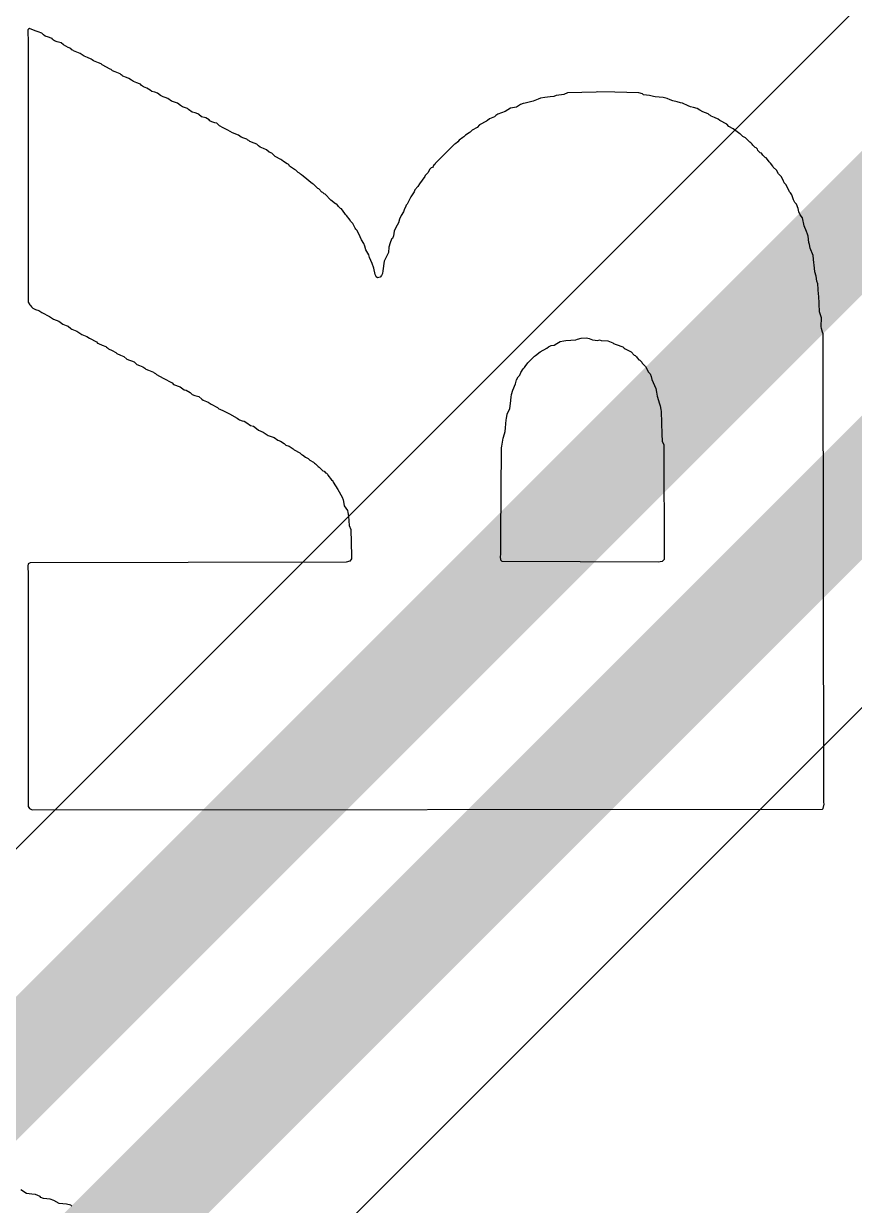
# Model space of a CAD drawing. Header units: inches. Extents: x -0.8 to 12, y -0.1 to 3.7.
# Drawn here: x 0.233 to 0.3146, y 1.3209 to 1.437 of the extents above; entities that cross this region are included whole.
import ezdxf

# ---------------------------------------------------------------- set-up
doc = ezdxf.new("R2010")
doc.units = ezdxf.units.IN
doc.header["$MEASUREMENT"] = 0
doc.layers.add('Bottom Overlay', color=54, linetype='Continuous')
doc.layers.add('Top Layer', color=1, linetype='Continuous')

msp = doc.modelspace()

# ---------------------------------------------------------------- linework, layer by layer
at = {"layer": 'Bottom Overlay'}
for p, q in [((0.2335, 1.43642), (0.23342, 1.43634)), ((0.23342, 1.43634), (0.23347, 1.43505)), ((0.2336, 1.43647), (0.2335, 1.43642)), ((0.23414, 1.43624), (0.2336, 1.43647)), ((0.23443, 1.43616), (0.23414, 1.43624)), ((0.23479, 1.43601), (0.23443, 1.43616)), ((0.23495, 1.43585), (0.23479, 1.43601)), ((0.23513, 1.43572), (0.23495, 1.43585)), ((0.23546, 1.43564), (0.23513, 1.43572)), ((0.23572, 1.43554), (0.23546, 1.43564)), ((0.23582, 1.43549), (0.23572, 1.43554)), ((0.23585, 1.43541), (0.23582, 1.43549)), ((0.23603, 1.43528), (0.23585, 1.43541)), ((0.23629, 1.43518), (0.23603, 1.43528)), ((0.2367, 1.43508), (0.23629, 1.43518)), ((0.23347, 1.43505), (0.23345, 1.40961)), ((0.23691, 1.43487), (0.2367, 1.43508)), ((0.23737, 1.43461), (0.23691, 1.43487)), ((0.23763, 1.43451), (0.23737, 1.43461)), ((0.23773, 1.4344), (0.23763, 1.43451)), ((0.23784, 1.43435), (0.23773, 1.4344)), ((0.23791, 1.43428), (0.23784, 1.43435)), ((0.23856, 1.43404), (0.23791, 1.43428)), ((0.23895, 1.43376), (0.23856, 1.43404)), ((0.23928, 1.43363), (0.23895, 1.43376)), ((0.23965, 1.43347), (0.23928, 1.43363)), ((0.23975, 1.43342), (0.23965, 1.43347)), ((0.23988, 1.43329), (0.23975, 1.43342)), ((0.24037, 1.43311), (0.23988, 1.43329)), ((0.24063, 1.43301), (0.24037, 1.43311)), ((0.24073, 1.43291), (0.24063, 1.43301)), ((0.2415, 1.43249), (0.24073, 1.43291)), ((0.24161, 1.43244), (0.2415, 1.43249)), ((0.24174, 1.43231), (0.24161, 1.43244)), ((0.242, 1.43221), (0.24174, 1.43231)), ((0.24249, 1.43203), (0.242, 1.43221)), ((0.24259, 1.43193), (0.24249, 1.43203)), ((0.24269, 1.43187), (0.24259, 1.43193)), ((0.24277, 1.4318), (0.24269, 1.43187)), ((0.24311, 1.43167), (0.24277, 1.4318)), ((0.24336, 1.43156), (0.24311, 1.43167)), ((0.24362, 1.43141), (0.24336, 1.43156)), ((0.2438, 1.43128), (0.24362, 1.43141)), ((0.24414, 1.43115), (0.2438, 1.43128)), ((0.2444, 1.43105), (0.24414, 1.43115)), ((0.2445, 1.431), (0.2444, 1.43105)), ((0.2446, 1.43089), (0.2445, 1.431)), ((0.24478, 1.43076), (0.2446, 1.43089)), ((0.24512, 1.43063), (0.24478, 1.43076)), ((0.24543, 1.43043), (0.24512, 1.43063)), ((0.24561, 1.4303), (0.24543, 1.43043)), ((0.24589, 1.43022), (0.24561, 1.4303)), ((0.24615, 1.43012), (0.24589, 1.43022)), ((0.24646, 1.42991), (0.24615, 1.43012)), ((0.24672, 1.42976), (0.24646, 1.42991)), ((0.24693, 1.4297), (0.24672, 1.42976)), ((0.24719, 1.4296), (0.24693, 1.4297)), ((0.24755, 1.42934), (0.24719, 1.4296)), ((0.24812, 1.42914), (0.24755, 1.42934)), ((0.28308, 1.42934), (0.28267, 1.42924)), ((0.28355, 1.42955), (0.28308, 1.42934)), ((0.28381, 1.42965), (0.28355, 1.42955)), ((0.28422, 1.4297), (0.28381, 1.42965)), ((0.28474, 1.42976), (0.28422, 1.4297)), ((0.2851, 1.42981), (0.28474, 1.42976)), ((0.28535, 1.42991), (0.2851, 1.42981)), ((0.28587, 1.42996), (0.28535, 1.42991)), ((0.28608, 1.43001), (0.28587, 1.42996)), ((0.28644, 1.43017), (0.28608, 1.43001)), ((0.28928, 1.43022), (0.28644, 1.43017)), ((0.28944, 1.43027), (0.28928, 1.43022)), ((0.29109, 1.43022), (0.28944, 1.43027)), ((0.29346, 1.43017), (0.29109, 1.43022)), ((0.29383, 1.43007), (0.29346, 1.43017)), ((0.29393, 1.42996), (0.29383, 1.43007)), ((0.2945, 1.42991), (0.29393, 1.42996)), ((0.29491, 1.42981), (0.2945, 1.42991)), ((0.29506, 1.42976), (0.29491, 1.42981)), ((0.29584, 1.4297), (0.29506, 1.42976)), ((0.29625, 1.4296), (0.29584, 1.4297)), ((0.29654, 1.42947), (0.29625, 1.4296)), ((0.2968, 1.42937), (0.29654, 1.42947)), ((0.29721, 1.42927), (0.2968, 1.42937)), ((0.24843, 1.42893), (0.24812, 1.42914)), ((0.24861, 1.4288), (0.24843, 1.42893)), ((0.2491, 1.42862), (0.24861, 1.4288)), ((0.2492, 1.42852), (0.2491, 1.42862)), ((0.24956, 1.42826), (0.2492, 1.42852)), ((0.24987, 1.42821), (0.24956, 1.42826)), ((0.25013, 1.4281), (0.24987, 1.42821)), ((0.28032, 1.42834), (0.2796, 1.42808)), ((0.28084, 1.42865), (0.28032, 1.42834)), ((0.28104, 1.4287), (0.28084, 1.42865)), ((0.28143, 1.42877), (0.28104, 1.4287)), ((0.28182, 1.42901), (0.28143, 1.42877)), ((0.28208, 1.42911), (0.28182, 1.42901)), ((0.28228, 1.42916), (0.28208, 1.42911)), ((0.28267, 1.42924), (0.28228, 1.42916)), ((0.29754, 1.42919), (0.29721, 1.42927)), ((0.29775, 1.42914), (0.29754, 1.42919)), ((0.29829, 1.4289), (0.29775, 1.42914)), ((0.29855, 1.4288), (0.29829, 1.4289)), ((0.29884, 1.42872), (0.29855, 1.4288)), ((0.2992, 1.42862), (0.29884, 1.42872)), ((0.29946, 1.42846), (0.2992, 1.42862)), ((0.29974, 1.42828), (0.29946, 1.42846)), ((0.30002, 1.42821), (0.29974, 1.42828)), ((0.30028, 1.4281), (0.30002, 1.42821)), ((0.25021, 1.42803), (0.25013, 1.4281)), ((0.25049, 1.42779), (0.25021, 1.42803)), ((0.2509, 1.42769), (0.25049, 1.42779)), ((0.25124, 1.42751), (0.2509, 1.42769)), ((0.25129, 1.42741), (0.25124, 1.42751)), ((0.2515, 1.4273), (0.25129, 1.42741)), ((0.25178, 1.42723), (0.2515, 1.4273)), ((0.25199, 1.42717), (0.25178, 1.42723)), ((0.25225, 1.42692), (0.25199, 1.42717)), ((0.27781, 1.42702), (0.27756, 1.42676)), ((0.27849, 1.42738), (0.27781, 1.42702)), ((0.27859, 1.42743), (0.27849, 1.42738)), ((0.27877, 1.42761), (0.27859, 1.42743)), ((0.27926, 1.42779), (0.27877, 1.42761)), ((0.27942, 1.42795), (0.27926, 1.42779)), ((0.27952, 1.428), (0.27942, 1.42795)), ((0.2796, 1.42808), (0.27952, 1.428)), ((0.30038, 1.428), (0.30028, 1.4281)), ((0.30049, 1.42795), (0.30038, 1.428)), ((0.30057, 1.42787), (0.30049, 1.42795)), ((0.3009, 1.42774), (0.30057, 1.42787)), ((0.30126, 1.42759), (0.3009, 1.42774)), ((0.30142, 1.42743), (0.30126, 1.42759)), ((0.30209, 1.42707), (0.30142, 1.42743)), ((0.3023, 1.42686), (0.30209, 1.42707)), ((0.25261, 1.42671), (0.25225, 1.42692)), ((0.25307, 1.4265), (0.25261, 1.42671)), ((0.25354, 1.42624), (0.25307, 1.4265)), ((0.25411, 1.42599), (0.25354, 1.42624)), ((0.25439, 1.4258), (0.25411, 1.42599)), ((0.25465, 1.4257), (0.25439, 1.4258)), ((0.27626, 1.42583), (0.27616, 1.42578)), ((0.27642, 1.42599), (0.27626, 1.42583)), ((0.27678, 1.42624), (0.27642, 1.42599)), ((0.27688, 1.4263), (0.27678, 1.42624)), ((0.27709, 1.4265), (0.27688, 1.4263)), ((0.27756, 1.42676), (0.27709, 1.4265)), ((0.30273, 1.42663), (0.3023, 1.42686)), ((0.30338, 1.42614), (0.30273, 1.42663)), ((0.30343, 1.42614), (0.30338, 1.42614)), ((0.30369, 1.42588), (0.30343, 1.42614)), ((0.30395, 1.42573), (0.30369, 1.42588)), ((0.25493, 1.42562), (0.25465, 1.4257)), ((0.25504, 1.42552), (0.25493, 1.42562)), ((0.25514, 1.42547), (0.25504, 1.42552)), ((0.25524, 1.42537), (0.25514, 1.42547)), ((0.25566, 1.42521), (0.25524, 1.42537)), ((0.25591, 1.42511), (0.25566, 1.42521)), ((0.25607, 1.42495), (0.25591, 1.42511)), ((0.25625, 1.42482), (0.25607, 1.42495)), ((0.25659, 1.42469), (0.25625, 1.42482)), ((0.25687, 1.42457), (0.25659, 1.42469)), ((0.27533, 1.42511), (0.27345, 1.42322)), ((0.27544, 1.42516), (0.27533, 1.42511)), ((0.27567, 1.42534), (0.27544, 1.42516)), ((0.2758, 1.42552), (0.27567, 1.42534)), ((0.27616, 1.42578), (0.2758, 1.42552)), ((0.30436, 1.42531), (0.30395, 1.42573)), ((0.30447, 1.42526), (0.30436, 1.42531)), ((0.30459, 1.42513), (0.30447, 1.42526)), ((0.30465, 1.42503), (0.30459, 1.42513)), ((0.30488, 1.4248), (0.30465, 1.42503)), ((0.30498, 1.42475), (0.30488, 1.4248)), ((0.30511, 1.42462), (0.30498, 1.42475)), ((0.25715, 1.42433), (0.25687, 1.42457)), ((0.25741, 1.42423), (0.25715, 1.42433)), ((0.25772, 1.42392), (0.25741, 1.42423)), ((0.25829, 1.42361), (0.25772, 1.42392)), ((0.25839, 1.42356), (0.25829, 1.42361)), ((0.25855, 1.4234), (0.25839, 1.42356)), ((0.30516, 1.42451), (0.30511, 1.42462)), ((0.30539, 1.42428), (0.30516, 1.42451)), ((0.3055, 1.42423), (0.30539, 1.42428)), ((0.30558, 1.42415), (0.3055, 1.42423)), ((0.30563, 1.42405), (0.30558, 1.42415)), ((0.30586, 1.42382), (0.30563, 1.42405)), ((0.30596, 1.42376), (0.30586, 1.42382)), ((0.3062, 1.42348), (0.30596, 1.42376)), ((0.30625, 1.42338), (0.3062, 1.42348)), ((0.25891, 1.4232), (0.25855, 1.4234)), ((0.25901, 1.42314), (0.25891, 1.4232)), ((0.25909, 1.42307), (0.25901, 1.42314)), ((0.25914, 1.42296), (0.25909, 1.42307)), ((0.25963, 1.42263), (0.25914, 1.42296)), ((0.25974, 1.42258), (0.25963, 1.42263)), ((0.26, 1.42232), (0.25974, 1.42258)), ((0.27293, 1.42265), (0.27273, 1.42229)), ((0.27306, 1.42278), (0.27293, 1.42265)), ((0.27317, 1.42283), (0.27306, 1.42278)), ((0.27324, 1.42291), (0.27317, 1.42283)), ((0.27329, 1.42302), (0.27324, 1.42291)), ((0.2734, 1.42312), (0.27329, 1.42302)), ((0.27345, 1.42322), (0.2734, 1.42312)), ((0.30638, 1.42325), (0.30625, 1.42338)), ((0.30661, 1.42296), (0.30638, 1.42325)), ((0.30666, 1.42286), (0.30661, 1.42296)), ((0.30697, 1.42255), (0.30666, 1.42286)), ((0.30718, 1.42219), (0.30697, 1.42255)), ((0.2601, 1.42227), (0.26, 1.42232)), ((0.2602, 1.42216), (0.2601, 1.42227)), ((0.2603, 1.42211), (0.2602, 1.42216)), ((0.26046, 1.42196), (0.2603, 1.42211)), ((0.26139, 1.42123), (0.26046, 1.42196)), ((0.26149, 1.42118), (0.26139, 1.42123)), ((0.26191, 1.42077), (0.26149, 1.42118)), ((0.2719, 1.42121), (0.27175, 1.42095)), ((0.27242, 1.42193), (0.2719, 1.42121)), ((0.27247, 1.42203), (0.27242, 1.42193)), ((0.27273, 1.42229), (0.27247, 1.42203)), ((0.30743, 1.42193), (0.30718, 1.42219)), ((0.30764, 1.42157), (0.30743, 1.42193)), ((0.30774, 1.42131), (0.30764, 1.42157)), ((0.3079, 1.42116), (0.30774, 1.42131)), ((0.26201, 1.42072), (0.26191, 1.42077)), ((0.26232, 1.42041), (0.26201, 1.42072)), ((0.26242, 1.42036), (0.26232, 1.42041)), ((0.26253, 1.42025), (0.26242, 1.42036)), ((0.26263, 1.4202), (0.26253, 1.42025)), ((0.2632, 1.41963), (0.26263, 1.4202)), ((0.27138, 1.42043), (0.27105, 1.41994)), ((0.27144, 1.42064), (0.27138, 1.42043)), ((0.27175, 1.42095), (0.27144, 1.42064)), ((0.30811, 1.42079), (0.3079, 1.42116)), ((0.30826, 1.42043), (0.30811, 1.42079)), ((0.30836, 1.42033), (0.30826, 1.42043)), ((0.30842, 1.42023), (0.30836, 1.42033)), ((0.30849, 1.42015), (0.30842, 1.42023)), ((0.30867, 1.41966), (0.30849, 1.42015)), ((0.26366, 1.41927), (0.2632, 1.41963)), ((0.26377, 1.41922), (0.26366, 1.41927)), ((0.26389, 1.41909), (0.26377, 1.41922)), ((0.26395, 1.41899), (0.26389, 1.41909)), ((0.26413, 1.41881), (0.26395, 1.41899)), ((0.27056, 1.41904), (0.2704, 1.41868)), ((0.27061, 1.41914), (0.27056, 1.41904)), ((0.27069, 1.41922), (0.27061, 1.41914)), ((0.27105, 1.41994), (0.27069, 1.41922)), ((0.30878, 1.4194), (0.30867, 1.41966)), ((0.30896, 1.41922), (0.30878, 1.4194)), ((0.30911, 1.41881), (0.30896, 1.41922)), ((0.26423, 1.41875), (0.26413, 1.41881)), ((0.26457, 1.41832), (0.26423, 1.41875)), ((0.26462, 1.41821), (0.26457, 1.41832)), ((0.26472, 1.41811), (0.26462, 1.41821)), ((0.26508, 1.41764), (0.26472, 1.41811)), ((0.26994, 1.41775), (0.26983, 1.41739)), ((0.27009, 1.41811), (0.26994, 1.41775)), ((0.27035, 1.41847), (0.27009, 1.41811)), ((0.2704, 1.41868), (0.27035, 1.41847)), ((0.30919, 1.41847), (0.30911, 1.41881)), ((0.30932, 1.41819), (0.30919, 1.41847)), ((0.30953, 1.41788), (0.30932, 1.41819)), ((0.30971, 1.41708), (0.30953, 1.41788)), ((0.26513, 1.41754), (0.26508, 1.41764)), ((0.26534, 1.41733), (0.26513, 1.41754)), ((0.2656, 1.41687), (0.26534, 1.41733)), ((0.26565, 1.41677), (0.2656, 1.41687)), ((0.26575, 1.41666), (0.26565, 1.41677)), ((0.26596, 1.4163), (0.26575, 1.41666)), ((0.26942, 1.41656), (0.26934, 1.41612)), ((0.26958, 1.41692), (0.26942, 1.41656)), ((0.26983, 1.41739), (0.26958, 1.41692)), ((0.30994, 1.41653), (0.30971, 1.41708)), ((0.31004, 1.41628), (0.30994, 1.41653)), ((0.26622, 1.41573), (0.26596, 1.4163)), ((0.26643, 1.41537), (0.26622, 1.41573)), ((0.26653, 1.41511), (0.26643, 1.41537)), ((0.26901, 1.41542), (0.2689, 1.41501)), ((0.26916, 1.41578), (0.26901, 1.41542)), ((0.26924, 1.41586), (0.26916, 1.41578)), ((0.26934, 1.41612), (0.26924, 1.41586)), ((0.31009, 1.41607), (0.31004, 1.41628)), ((0.31017, 1.41547), (0.31009, 1.41607)), ((0.31022, 1.41527), (0.31017, 1.41547)), ((0.26663, 1.41475), (0.26653, 1.41511)), ((0.26694, 1.41424), (0.26663, 1.41475)), ((0.26699, 1.41398), (0.26694, 1.41424)), ((0.26885, 1.41449), (0.26844, 1.41362)), ((0.2689, 1.41501), (0.26885, 1.41449)), ((0.31028, 1.41491), (0.31022, 1.41527)), ((0.31059, 1.41418), (0.31028, 1.41491)), ((0.26725, 1.41341), (0.26699, 1.41398)), ((0.26743, 1.41292), (0.26725, 1.41341)), ((0.26844, 1.41362), (0.26831, 1.41266)), ((0.31064, 1.41346), (0.31059, 1.41418)), ((0.31069, 1.41325), (0.31064, 1.41346)), ((0.31074, 1.41258), (0.31069, 1.41325)), ((0.26756, 1.41232), (0.26743, 1.41292)), ((0.26761, 1.41217), (0.26756, 1.41232)), ((0.26766, 1.41207), (0.26761, 1.41217)), ((0.26779, 1.41199), (0.26766, 1.41207)), ((0.26805, 1.41204), (0.26779, 1.41199)), ((0.26818, 1.41222), (0.26805, 1.41204)), ((0.26826, 1.4124), (0.26818, 1.41222)), ((0.26831, 1.41266), (0.26826, 1.4124)), ((0.31087, 1.41214), (0.31074, 1.41258)), ((0.31095, 1.41165), (0.31087, 1.41214)), ((0.31105, 1.41139), (0.31095, 1.41165)), ((0.3111, 1.41036), (0.31105, 1.41139)), ((0.23345, 1.40961), (0.23363, 1.40933)), ((0.31115, 1.41021), (0.3111, 1.41036)), ((0.31121, 1.40866), (0.31115, 1.41021)), ((0.23363, 1.40933), (0.23373, 1.40923)), ((0.23373, 1.40923), (0.23378, 1.40912)), ((0.23378, 1.40912), (0.23391, 1.40899)), ((0.23391, 1.40899), (0.23417, 1.40889)), ((0.23417, 1.40889), (0.23451, 1.40876)), ((0.23451, 1.40876), (0.23479, 1.40858)), ((0.23479, 1.40858), (0.23556, 1.40817)), ((0.31139, 1.40806), (0.31121, 1.40866)), ((0.23556, 1.40817), (0.23593, 1.40791)), ((0.23593, 1.40791), (0.23621, 1.40783)), ((0.23621, 1.40783), (0.23647, 1.40773)), ((0.23647, 1.40773), (0.23686, 1.40744)), ((0.23686, 1.40744), (0.23719, 1.40731)), ((0.23719, 1.40731), (0.23737, 1.40724)), ((0.23737, 1.40724), (0.23766, 1.407)), ((0.31136, 1.40721), (0.31139, 1.40806)), ((0.23766, 1.407), (0.23773, 1.40693)), ((0.23773, 1.40693), (0.23822, 1.40675)), ((0.23822, 1.40675), (0.23872, 1.40641)), ((0.23872, 1.40641), (0.23921, 1.40623)), ((0.23921, 1.40623), (0.23949, 1.40605)), ((0.28778, 1.40605), (0.2883, 1.4061)), ((0.2883, 1.4061), (0.28858, 1.40602)), ((0.31141, 1.407), (0.31136, 1.40721)), ((0.31152, 1.40664), (0.31141, 1.407)), ((0.31157, 1.40649), (0.31152, 1.40664)), ((0.31162, 1.36047), (0.31157, 1.40649)), ((0.23949, 1.40605), (0.24016, 1.40569)), ((0.24016, 1.40569), (0.24027, 1.40558)), ((0.24027, 1.40558), (0.24037, 1.40553)), ((0.24037, 1.40553), (0.24073, 1.40538)), ((0.24073, 1.40538), (0.24107, 1.40525)), ((0.24107, 1.40525), (0.24114, 1.40517)), ((0.24114, 1.40517), (0.24125, 1.40512)), ((0.24125, 1.40512), (0.24135, 1.40502)), ((0.24135, 1.40502), (0.24171, 1.40486)), ((0.28375, 1.40471), (0.28443, 1.40507)), ((0.28443, 1.40507), (0.28458, 1.40522)), ((0.28458, 1.40522), (0.28484, 1.40533)), ((0.28484, 1.40533), (0.28515, 1.40538)), ((0.28515, 1.40538), (0.28541, 1.40553)), ((0.28541, 1.40553), (0.28572, 1.40574)), ((0.28572, 1.40574), (0.28608, 1.40579)), ((0.28608, 1.40579), (0.28628, 1.40584)), ((0.28628, 1.40584), (0.28727, 1.40589)), ((0.28727, 1.40589), (0.28742, 1.40595)), ((0.28742, 1.40595), (0.28778, 1.40605)), ((0.28858, 1.40602), (0.28892, 1.40589)), ((0.28892, 1.40589), (0.28944, 1.40584)), ((0.28944, 1.40584), (0.28959, 1.40589)), ((0.28959, 1.40589), (0.28975, 1.40584)), ((0.28975, 1.40584), (0.29042, 1.40579)), ((0.29042, 1.40579), (0.29057, 1.40574)), ((0.29057, 1.40574), (0.29091, 1.40561)), ((0.29091, 1.40561), (0.29098, 1.40553)), ((0.29098, 1.40553), (0.29124, 1.40543)), ((0.29124, 1.40543), (0.29189, 1.4052)), ((0.29189, 1.4052), (0.29202, 1.40507)), ((0.29202, 1.40507), (0.29212, 1.40502)), ((0.29212, 1.40502), (0.29269, 1.40471)), ((0.24171, 1.40486), (0.24207, 1.40465)), ((0.24207, 1.40465), (0.24218, 1.40455)), ((0.24218, 1.40455), (0.24254, 1.4044)), ((0.24254, 1.4044), (0.24287, 1.40427)), ((0.24287, 1.40427), (0.24316, 1.40398)), ((0.24316, 1.40398), (0.24342, 1.40388)), ((0.24342, 1.40388), (0.24362, 1.40383)), ((0.24362, 1.40383), (0.24388, 1.40372)), ((0.28254, 1.40365), (0.28319, 1.40429)), ((0.28319, 1.40429), (0.28329, 1.40434)), ((0.28329, 1.40434), (0.28375, 1.40471)), ((0.29269, 1.40471), (0.293, 1.4044)), ((0.293, 1.4044), (0.2931, 1.40434)), ((0.2931, 1.40434), (0.29323, 1.40422)), ((0.29323, 1.40422), (0.29328, 1.40411)), ((0.29328, 1.40411), (0.29346, 1.40393)), ((0.29346, 1.40393), (0.29357, 1.40388)), ((0.29357, 1.40388), (0.29375, 1.4037)), ((0.24388, 1.40372), (0.24414, 1.40347)), ((0.24414, 1.40347), (0.2444, 1.40336)), ((0.2444, 1.40336), (0.24473, 1.40323)), ((0.24473, 1.40323), (0.24481, 1.40316)), ((0.24481, 1.40316), (0.24491, 1.4031)), ((0.24491, 1.4031), (0.24502, 1.403)), ((0.24502, 1.403), (0.24527, 1.4029)), ((0.24527, 1.4029), (0.24577, 1.40272)), ((0.24577, 1.40272), (0.24584, 1.40264)), ((0.24584, 1.40264), (0.24595, 1.40259)), ((0.24595, 1.40259), (0.24605, 1.40249)), ((0.28177, 1.40241), (0.28187, 1.40267)), ((0.28187, 1.40267), (0.28208, 1.40303)), ((0.28208, 1.40303), (0.28223, 1.40318)), ((0.28223, 1.40318), (0.28228, 1.40329)), ((0.28228, 1.40329), (0.28254, 1.40365)), ((0.29375, 1.4037), (0.2938, 1.4036)), ((0.2938, 1.4036), (0.29411, 1.40329)), ((0.29411, 1.40329), (0.29442, 1.40272)), ((0.29442, 1.40272), (0.29457, 1.40256)), ((0.24605, 1.40249), (0.24672, 1.40212)), ((0.24672, 1.40212), (0.2476, 1.40166)), ((0.2476, 1.40166), (0.24775, 1.4015)), ((0.24775, 1.4015), (0.2484, 1.40127)), ((0.28107, 1.40094), (0.28135, 1.40158)), ((0.28135, 1.40158), (0.28143, 1.40197)), ((0.28143, 1.40197), (0.28161, 1.40225)), ((0.28161, 1.40225), (0.28177, 1.40241)), ((0.29457, 1.40256), (0.29468, 1.4023)), ((0.29468, 1.4023), (0.29473, 1.40199)), ((0.29473, 1.40199), (0.29514, 1.40112)), ((0.2484, 1.40127), (0.24879, 1.40099)), ((0.24879, 1.40099), (0.24899, 1.40094)), ((0.24899, 1.40094), (0.24936, 1.40073)), ((0.24936, 1.40073), (0.24956, 1.40052)), ((0.24956, 1.40052), (0.24982, 1.40042)), ((0.24982, 1.40042), (0.25023, 1.40032)), ((0.25023, 1.40032), (0.25052, 1.40008)), ((0.28086, 1.39964), (0.28091, 1.40026)), ((0.28091, 1.40026), (0.28096, 1.40052)), ((0.28096, 1.40052), (0.28107, 1.40094)), ((0.29514, 1.40112), (0.29519, 1.40075)), ((0.29519, 1.40075), (0.29527, 1.40037)), ((0.29527, 1.40037), (0.2955, 1.39962)), ((0.25052, 1.40008), (0.25065, 1.39995)), ((0.25065, 1.39995), (0.25114, 1.39977)), ((0.25114, 1.39977), (0.25145, 1.39957)), ((0.25145, 1.39957), (0.25207, 1.39926)), ((0.25207, 1.39926), (0.2522, 1.39913)), ((0.2522, 1.39913), (0.2523, 1.39908)), ((0.28053, 1.39859), (0.28078, 1.39915)), ((0.28078, 1.39915), (0.28086, 1.39964)), ((0.2955, 1.39962), (0.29556, 1.39941)), ((0.29556, 1.39941), (0.29561, 1.39905)), ((0.2523, 1.39908), (0.25266, 1.39892)), ((0.25266, 1.39892), (0.25323, 1.39861)), ((0.25323, 1.39861), (0.254, 1.3982)), ((0.254, 1.3982), (0.25411, 1.39809)), ((0.25411, 1.39809), (0.25421, 1.39804)), ((0.25421, 1.39804), (0.25447, 1.39794)), ((0.25447, 1.39794), (0.25468, 1.39789)), ((0.28037, 1.39724), (0.28042, 1.39802)), ((0.28042, 1.39802), (0.28047, 1.39817)), ((0.28047, 1.39817), (0.28053, 1.39859)), ((0.29561, 1.39905), (0.29566, 1.39884)), ((0.29566, 1.39884), (0.29571, 1.39662)), ((0.25468, 1.39789), (0.25493, 1.39773)), ((0.25493, 1.39773), (0.25529, 1.39748)), ((0.25529, 1.39748), (0.25558, 1.3974)), ((0.25558, 1.3974), (0.25589, 1.39719)), ((0.25589, 1.39719), (0.25607, 1.39701)), ((0.25607, 1.39701), (0.25656, 1.39683)), ((0.25656, 1.39683), (0.25674, 1.3967)), ((0.28027, 1.39667), (0.28032, 1.39688)), ((0.28032, 1.39688), (0.28037, 1.39724)), ((0.25674, 1.3967), (0.25705, 1.39649)), ((0.25705, 1.39649), (0.25762, 1.39629)), ((0.25762, 1.39629), (0.25798, 1.39603)), ((0.25798, 1.39603), (0.25824, 1.39593)), ((0.25824, 1.39593), (0.2586, 1.39572)), ((0.2586, 1.39572), (0.25876, 1.39556)), ((0.28001, 1.39543), (0.28009, 1.39603)), ((0.28009, 1.39603), (0.28014, 1.39624)), ((0.28014, 1.39624), (0.28027, 1.39667)), ((0.29571, 1.39662), (0.29576, 1.39595)), ((0.29576, 1.39595), (0.29592, 1.39559)), ((0.25876, 1.39556), (0.25909, 1.39543)), ((0.25909, 1.39543), (0.2595, 1.39518)), ((0.2595, 1.39518), (0.25958, 1.3951)), ((0.25958, 1.3951), (0.26015, 1.39479)), ((0.26015, 1.39479), (0.2603, 1.39463)), ((0.2603, 1.39463), (0.26041, 1.39458)), ((0.26041, 1.39458), (0.26072, 1.39438)), ((0.27991, 1.38671), (0.27996, 1.39528)), ((0.27996, 1.39528), (0.28001, 1.39543)), ((0.29592, 1.39559), (0.29594, 1.3843)), ((0.26072, 1.39438), (0.26098, 1.39422)), ((0.26098, 1.39422), (0.26113, 1.39407)), ((0.26113, 1.39407), (0.26149, 1.39386)), ((0.26149, 1.39386), (0.2616, 1.39376)), ((0.2616, 1.39376), (0.2617, 1.3937)), ((0.2617, 1.3937), (0.26196, 1.39345)), ((0.26196, 1.39345), (0.26206, 1.39339)), ((0.26206, 1.39339), (0.26242, 1.39303)), ((0.26242, 1.39303), (0.26253, 1.39298)), ((0.26253, 1.39298), (0.26268, 1.39283)), ((0.26268, 1.39283), (0.26278, 1.39278)), ((0.26278, 1.39278), (0.26286, 1.3927)), ((0.26286, 1.3927), (0.26291, 1.39259)), ((0.26291, 1.39259), (0.26327, 1.39213)), ((0.26327, 1.39213), (0.26338, 1.39203)), ((0.26338, 1.39203), (0.26343, 1.39192)), ((0.26343, 1.39192), (0.26364, 1.39156)), ((0.26364, 1.39156), (0.26389, 1.3912)), ((0.26389, 1.3912), (0.26431, 1.39043)), ((0.26431, 1.39043), (0.26441, 1.39017)), ((0.26441, 1.39017), (0.26446, 1.38981)), ((0.26446, 1.38981), (0.26451, 1.3896)), ((0.26451, 1.3896), (0.26482, 1.38913)), ((0.26482, 1.38913), (0.26488, 1.38893)), ((0.26488, 1.38893), (0.26493, 1.38857)), ((0.26493, 1.38857), (0.265, 1.38766)), ((0.265, 1.38766), (0.26516, 1.38725)), ((0.26516, 1.38725), (0.26521, 1.38467)), ((0.27991, 1.3848), (0.27991, 1.38671)), ((0.2647, 1.38405), (0.23365, 1.38399)), ((0.26506, 1.38415), (0.2647, 1.38405)), ((0.26524, 1.38438), (0.26506, 1.38415)), ((0.26521, 1.38467), (0.26524, 1.38438)), ((0.27985, 1.38459), (0.27991, 1.3848)), ((0.27991, 1.38423), (0.27985, 1.38459)), ((0.28003, 1.3841), (0.27991, 1.38423)), ((0.29537, 1.38405), (0.28003, 1.3841)), ((0.29574, 1.3841), (0.29537, 1.38405)), ((0.29594, 1.3843), (0.29574, 1.3841)), ((0.23347, 1.38387), (0.23342, 1.38366)), ((0.23342, 1.38366), (0.23347, 1.38283)), ((0.23365, 1.38399), (0.23347, 1.38387)), ((0.23347, 1.38283), (0.23345, 1.36003)), ((0.23345, 1.36003), (0.23358, 1.35985)), ((0.23358, 1.35985), (0.23386, 1.35972)), ((0.23386, 1.35972), (0.31149, 1.35977)), ((0.31149, 1.35977), (0.31157, 1.35985)), ((0.31157, 1.35985), (0.31167, 1.36026)), ((0.31167, 1.36026), (0.31162, 1.36047)), ((0.23329, 1.32202), (0.23272, 1.32238)), ((0.23381, 1.32196), (0.23329, 1.32202)), ((0.23417, 1.32191), (0.23381, 1.32196)), ((0.23464, 1.32171), (0.23417, 1.32191)), ((0.23471, 1.32163), (0.23464, 1.32171)), ((0.23497, 1.32152), (0.23471, 1.32163)), ((0.23562, 1.32145), (0.23497, 1.32152)), ((0.23598, 1.32134), (0.23562, 1.32145)), ((0.23649, 1.32103), (0.23598, 1.32134)), ((0.23722, 1.32098), (0.23649, 1.32103)), ((0.23763, 1.32088), (0.23722, 1.32098)), ((0.23773, 1.32078), (0.23763, 1.32088))]:
    msp.add_line(p, q, dxfattribs=at)
at = {"layer": 'Top Layer'}
for p, q in [((0.5637, 1.68733), (0.15119, 1.27481)), ((0.20329, 1.25767), (0.60681, 1.66118))]:
    msp.add_line(p, q, dxfattribs=at)
for points in [[(0.162, 1.264, 0.01, 0.01, 0), (0.57899, 1.68099, 0.01, 0.01, 0)], [(0.188, 1.264, 0.01, 0.01, 0), (0.59599, 1.67199, 0.01, 0.01, 0)]]:
    msp.add_lwpolyline(points, format="xyseb", dxfattribs=at)

doc.saveas('drawing.dxf')
